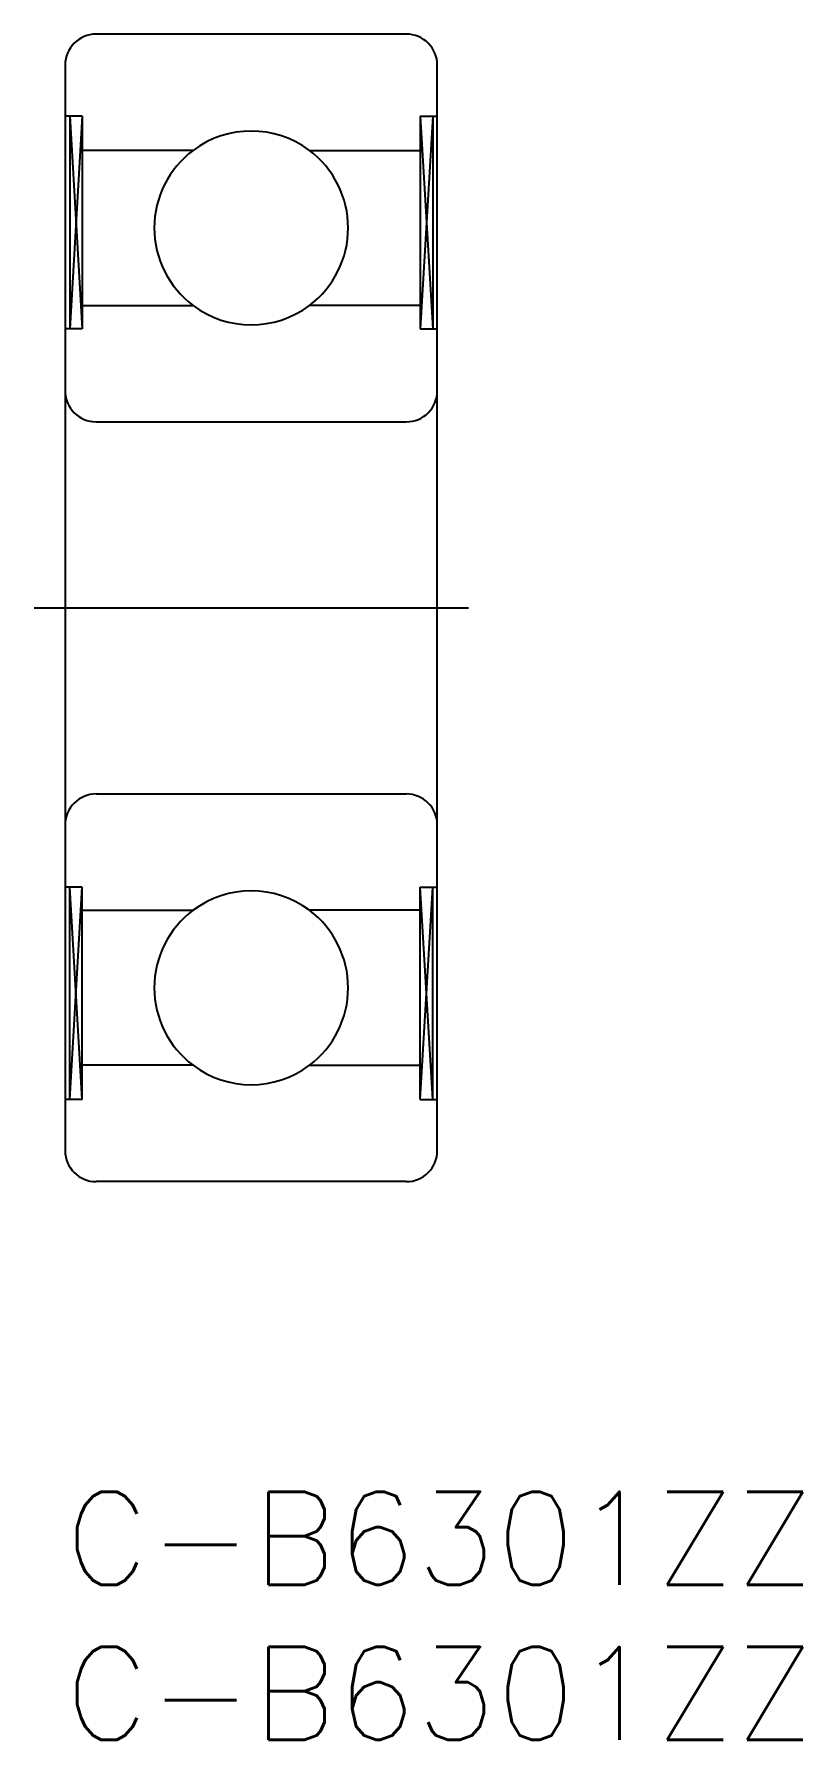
# Model space of a CAD drawing. Extents: x -1 to 23.8, y -8 to 47.
import ezdxf

# ---------------------------------------------------------------- set-up
doc = ezdxf.new("R2010")
doc.units = 0
doc.header["$LTSCALE"] = 0.5
doc.linetypes.add('CENTER', pattern=[50.8, 31.75, -6.35, 6.35, -6.35])
for name, color, linetype in [('MSM_CENTER', 1, 'CENTER'), ('MSM_CONTINUOUS', 7, 'CONTINUOUS'), ('MSM_NARROW', 5, 'CONTINUOUS'), ('MSM_PART_NUMBER', 7, 'CONTINUOUS')]:
    doc.layers.add(name, color=color, linetype=linetype)
doc.styles.get("Standard").update_dxf_attribs({"font": 'txt.shx', "height": 3, "bigfont": 'bigfont.shx'})

# ---------------------------------------------------------------- blocks, each defined once
blk = doc.blocks.new('*U7')
at = {"layer": 'MSM_PART_NUMBER'}
blk.add_text('C-B6301ZZ', height=3, dxfattribs=at).set_placement((0, -3))
blk = doc.blocks.new('*U8')
at = {"layer": 'MSM_PART_NUMBER'}
blk.add_text('C-B6301ZZ', height=3, dxfattribs=at).set_placement((0, -8))

msp = doc.modelspace()

# ---------------------------------------------------------------- linework, layer by layer
at = {"layer": 'MSM_CENTER'}
msp.add_line((-1, 28.5), (13, 28.5), dxfattribs=at)
at = {"layer": 'MSM_CONTINUOUS'}
for p, q in [((11, 47), (1, 47)), ((0, 46), (0, 11)), ((12, 11), (12, 46)), ((0.55, 44.35), (0, 44.35)), ((0.15, 44.35), (0.15, 37.5)), ((0.55, 44.35), (0.55, 37.5)), ((11.45, 44.35), (12, 44.35)), ((11.45, 44.35), (11.45, 37.5)), ((11.85, 44.35), (11.85, 37.5)), ((4.125, 43.25), (0.55, 43.25)), ((7.875, 43.25), (11.45, 43.25)), ((0.55, 38.25), (4.125, 38.25)), ((11.45, 38.25), (7.875, 38.25)), ((0.55, 37.5), (0, 37.5)), ((11.45, 37.5), (12, 37.5)), ((1, 34.5), (11, 34.5)), ((1, 22.5), (11, 22.5)), ((0.55, 19.5), (0, 19.5)), ((0.15, 12.65), (0.15, 19.5)), ((0.55, 12.65), (0.55, 19.5)), ((11.45, 19.5), (12, 19.5)), ((11.45, 12.65), (11.45, 19.5)), ((11.85, 12.65), (11.85, 19.5)), ((0.55, 18.75), (4.125, 18.75)), ((11.45, 18.75), (7.875, 18.75)), ((4.125, 13.75), (0.55, 13.75)), ((7.875, 13.75), (11.45, 13.75)), ((0.55, 12.65), (0, 12.65)), ((11.45, 12.65), (12, 12.65)), ((11, 10), (1, 10))]:
    msp.add_line(p, q, dxfattribs=at)
for centre, radius, start, end in [((1, 46), 1, 90, 180), ((11, 46), 1, 0, 90), ((6, 40.75), 3.125, 53.1301, 126.8699), ((6, 40.75), 3.125, 126.8699, 233.1301), ((6, 40.75), 3.125, 306.8699, 53.1301), ((6, 40.75), 3.125, 233.1301, 306.8699), ((1, 35.5), 1, 180, 270), ((11, 35.5), 1, 270, 0), ((1, 21.5), 1, 90, 180), ((11, 21.5), 1, 0, 90), ((6, 16.25), 3.125, 53.1301, 126.8699), ((6, 16.25), 3.125, 126.8699, 233.1301), ((6, 16.25), 3.125, 306.8699, 53.1301), ((6, 16.25), 3.125, 233.1301, 306.8699), ((1, 11), 1, 180, 270), ((11, 11), 1, 270, 0)]:
    msp.add_arc(centre, radius, start, end, dxfattribs=at)
at = {"layer": 'MSM_NARROW'}
for p, q in [((0.55, 44.35), (0.15, 37.5)), ((0.15, 44.35), (0.55, 37.5)), ((11.45, 44.35), (11.85, 37.5)), ((11.85, 44.35), (11.45, 37.5)), ((0.55, 12.65), (0.15, 19.5)), ((0.15, 12.65), (0.55, 19.5)), ((11.45, 12.65), (11.85, 19.5)), ((11.85, 12.65), (11.45, 19.5))]:
    msp.add_line(p, q, dxfattribs=at)

# ---------------------------------------------------------------- block references
at = {"layer": 'MSM_CONTINUOUS'}
for name in ['*U7', '*U8']:
    msp.add_blockref(name, (0, 0), dxfattribs=at)

doc.saveas('drawing.dxf')
